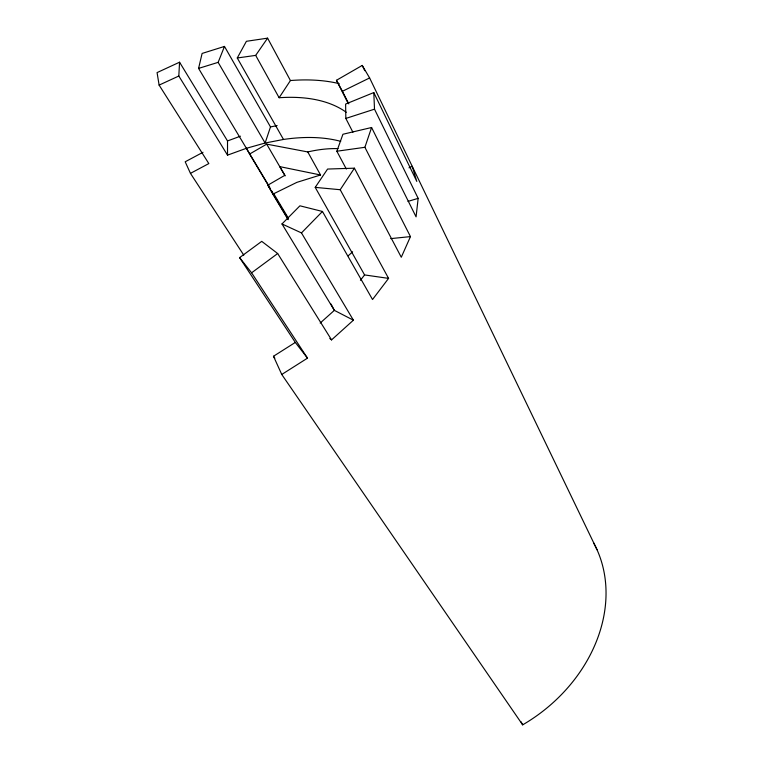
<?xml version="1.0" encoding="UTF-8"?>
<svg xmlns="http://www.w3.org/2000/svg" width="763" height="763" viewBox="0 0 763 763"><rect width="100%" height="100%" fill="white"/><g stroke="black" fill="none" stroke-linecap="round" stroke-linejoin="round"><path stroke-width="1.14" d="M340.708 141.336A177.893 99.734 -32.6 0 0 283.483 139.457L265.114 143.024L246.392 148.299L227.527 155.147L178.819 76.023L179.553 62.204L157.073 72.599L159.114 85.103L208.824 163.578L190.454 173.363L185.19 161.785L203.025 152.276M352.907 132.228L345.83 118.437L345.62 104.045L373.794 92.571L374.509 109.166L418.153 198.351L416.073 216.845L371.591 127.507L342.93 134.259L336.845 151.227L346.345 169.062M269.625 187.116L198.58 68.403L202.109 53.439L224.484 46.429L270.493 126.925L265.114 143.024L218.142 62.356L224.484 46.429M329.807 338.467L331.562 339.897L353.403 320.193L334.356 310.36L281.986 223.95L299.926 205.81L322.453 211.465L372.525 299.516L388.577 278.381L364.58 274.928L315.214 187.374L327.585 169.052L354.413 168.175L401.281 257.255L410.465 236.606L364.895 147.297L371.591 127.507M283.483 139.457L237.264 57.988L246.401 41.297L267.594 38.15L290.426 80.535A213.144 113.801 -32.4 0 1 339.22 83.653M346.268 112.285A183.597 97.836 -32.4 0 0 279.124 97.74L290.426 80.535M315.214 187.374L340.203 189.72L354.413 168.175M237.264 57.988L255.681 55.384L267.594 38.15M360.422 280.307L364.58 274.928M281.986 223.95L301.471 232.915L322.453 211.465M320.183 323.045L334.356 310.36L331.037 304.055M593.509 542.674A147.116 119.219 -35.6 0 1 522.655 724.85L281.757 374.471L307.499 358.143L251.599 272.811L277.675 253.535L331.562 339.897M307.499 358.143L295.31 342.434L239.611 257.627L261.738 241.356L277.675 253.535M288.137 219.677L272.849 194.164L296.883 182.357L320.546 174.985L307.766 151.942L266.688 144.14L249.587 154.059L270.35 188.738M281.757 374.471L273.488 356.254L295.31 342.434M272.849 194.164L267.851 185.171L284.857 175.309L279.773 166.63L320.546 174.985M348.052 103.205L336.454 80.287L362.234 65.437L369.616 77.94L597.019 549.713M336.454 80.287L342.434 91.274L369.616 77.94M409.006 167.831L412.201 166.296L416.798 181.413L373.794 92.571M159.114 85.103L178.819 76.023M227.527 155.147L227.517 140.945L240.431 136.186M345.83 118.437L374.509 109.166M198.58 68.403L218.142 62.356M407.976 201.394L418.153 198.351M270.493 126.925L277.141 125.599M336.845 151.227L364.895 147.297M390.732 238.619L410.465 236.606M239.611 257.627L251.599 272.811M273.488 356.254L274.833 358.219M190.454 173.363L243.788 255.157M179.553 62.204L227.517 140.945M273.669 193.611L288.328 218.113M271.571 190.779L272.792 192.82M267.851 185.171L288.052 218.905M301.471 232.915L353.403 320.193M266.688 144.14L285.152 175.881M246.392 148.299L249.587 154.059M255.681 55.384L279.124 97.74M340.203 189.72L388.577 278.381M521.1 721.836L522.655 724.85M342.434 91.274L348.825 103.902M362.234 65.437L364.771 70.692M352.601 251.771A107.802 60.496 -30.6 0 1 348.176 255.815M307.766 151.942A107.802 60.496 -30.6 0 1 338.009 148.623"/></g></svg>
